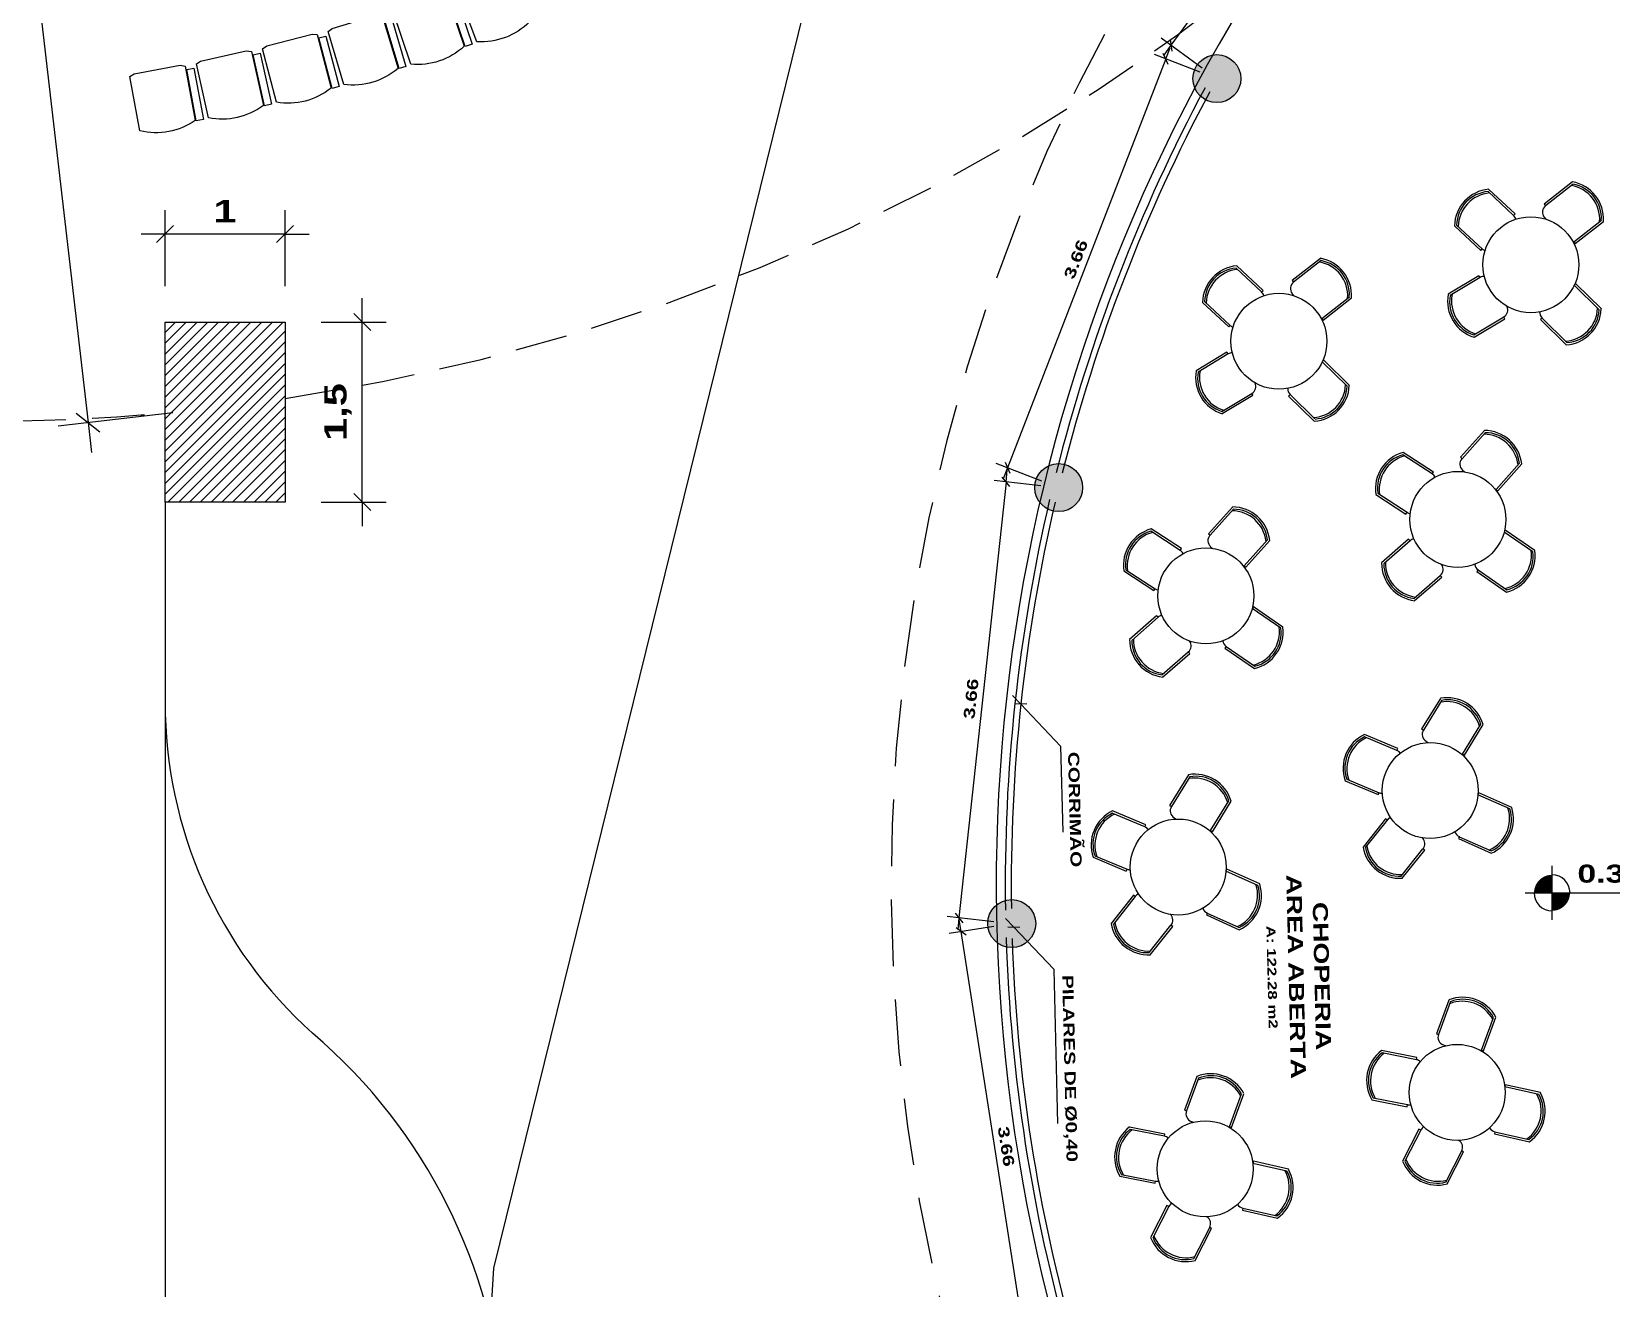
# Model space of a CAD drawing. Extents: x 346 to 515, y 162 to 297.
# Drawn here: x 457.56 to 470.73, y 218.44 to 228.92 of the extents above; entities that cross this region are included whole.
import ezdxf
from ezdxf.enums import TextEntityAlignment as Align
from ezdxf.xclip import XClip

# ---------------------------------------------------------------- set-up
doc = ezdxf.new("R2010")
doc.units = 0
doc.header["$LTSCALE"] = 35
doc.header["$XCLIPFRAME"] = 2
doc.linetypes.add('HIDDEN', pattern=[0.375, 0.25, -0.125])
doc.linetypes.add('HIDDEN2', pattern=[4.7625, 3.175, -1.5875])
doc.layers.get('0').update_dxf_attribs({"linetype": 'CONTINUOUS'})
doc.layers.get('DEFPOINTS').update_dxf_attribs({"color": 2, "linetype": 'CONTINUOUS'})
for name, color, linetype in [('ACHURIAS', 1, 'CONTINUOUS'), ('COBERTURA', 13, 'HIDDEN2'), ('COTA', 13, 'CONTINUOUS'), ('COTAS_100', 13, 'CONTINUOUS'), ('COTAS_125', 13, 'CONTINUOUS'), ('ESPECARQ', 2, 'CONTINUOUS'), ('HACHURA', 13, 'CONTINUOUS'), ('L_DECA', 7, 'CONTINUOUS'), ('LINVISTA', 13, 'CONTINUOUS'), ('LPISO', 234, 'CONTINUOUS'), ('MOBIL', 7, 'CONTINUOUS'), ('MOBIL_I', 10, 'CONTINUOUS'), ('PAREDEVISTA', 1, 'CONTINUOUS'), ('PILARES', 1, 'CONTINUOUS'), ('UNIDADE', 4, 'CONTINUOUS'), ('VIDRO', 5, 'CONTINUOUS')]:
    doc.layers.add(name, color=color, linetype=linetype)
doc.styles.add('REGUA100', font='cityb___.ttf', dxfattribs={"width": 1.4})
doc.styles.add('REGUA60', font='cityb___.ttf', dxfattribs={"width": 1.4})
doc.dimstyles.get("Standard").update_dxf_attribs({"dimtxt": 0.18, "dimasz": 0.18, "dimexe": 0.18, "dimexo": 0.0625, "dimgap": 0.09, "dimtad": 0, "dimtih": 1, "dimtoh": 1, "dimdec": 4, "dimzin": 0, "dimdsep": 46, "dimtxsty": 'Standard', "dimcen": 0.09, "dimadec": 0, "dimazin": 0, "dimtfac": 1, "dimtdec": 4, "dimtofl": 0, "dimtmove": 0, "dimatfit": 3, "dimfxl": 1, "dimtolj": 1, "dimtzin": 0, "dimarcsym": 0})

# ---------------------------------------------------------------- blocks, each defined once
blk = doc.blocks.new('COTATR')
at = {"color": 6}
blk.add_line((-71, -71), (71, 71), dxfattribs=at)
at = {"color": 0, "linetype": 'ByBlock'}
blk.add_line((0, 0), (200, 0), dxfattribs=at)
blk = doc.blocks.new('*D35')
at = {"color": 0, "linetype": 'ByBlock'}
blk.add_line((433.237, 223.781), (431.572, 225.294), dxfattribs=at)
at = {"layer": 'DEFPOINTS', "color": 0, "linetype": 'ByBlock'}
for p in [(431.572, 225.294), (474.876, 185.935)]:
    blk.add_point(p, dxfattribs=at)
at = {"color": 0, "linetype": 'ByBlock', "xscale": 0.001, "yscale": 0.001, "zscale": 0.001, "rotation": 137.7321252080714}
blk.add_blockref('COTATR', (431.572, 225.294), dxfattribs=at)
at = {"color": 2, "linetype": 'ByBlock', "insert": (432.922, 224.328), "char_height": 0.185, "attachment_point": 5, "rotation": 317.7321, "style": 'REGUA60'}
blk.add_mtext('\\A1;R58.52', dxfattribs=at)
blk = doc.blocks.new('*D88')
at = {"color": 0, "linetype": 'ByBlock'}
for p, q in [((456.027, 242.63), (455.071, 242.519)), ((455.32, 242.546), (457.277, 225.662)), ((457.985, 225.743), (457.029, 225.632))]:
    blk.add_line(p, q, dxfattribs=at)
at = {"layer": 'DEFPOINTS', "color": 0, "linetype": 'ByBlock'}
for p in [(456.4, 242.673), (458.357, 225.786), (457.277, 225.661)]:
    blk.add_point(p, dxfattribs=at)
at = {"color": 0, "linetype": 'ByBlock', "xscale": 0.00125, "yscale": 0.00125, "zscale": 0.00125}
for p, rotation in [((455.319, 242.548), 96.61215025799608), ((457.277, 225.661), 276.6121502579961)]:
    blk.add_blockref('COTATR', p, dxfattribs=dict(at, rotation=rotation))
at = {"color": 2, "linetype": 'ByBlock', "insert": (456.631, 233.309), "char_height": 0.2313, "attachment_point": 5, "rotation": 276.6122, "style": 'REGUA60'}
blk.add_mtext('\\A1;17', dxfattribs=at)
blk = doc.blocks.new('*D108')
at = {"color": 0, "linetype": 'ByBlock'}
for p, q in [((457.919, 224.281), (457.919, 224.915)), ((458.919, 224.281), (458.919, 224.915)), ((458.918, 224.715), (457.92, 224.715))]:
    blk.add_line(p, q, dxfattribs=at)
at = {"layer": 'DEFPOINTS', "color": 0, "linetype": 'ByBlock'}
for p in [(457.919, 224.715), (457.919, 223.981), (458.919, 223.981)]:
    blk.add_point(p, dxfattribs=at)
at = {"color": 0, "linetype": 'ByBlock', "xscale": 0.001, "yscale": 0.001, "zscale": 0.001, "rotation": 180}
blk.add_blockref('COTATR', (457.919, 224.715), dxfattribs=at)
at = {"color": 0, "linetype": 'ByBlock', "xscale": 0.001, "yscale": 0.001, "zscale": 0.001}
blk.add_blockref('COTATR', (458.919, 224.715), dxfattribs=at)
at = {"color": 2, "linetype": 'ByBlock', "insert": (458.419, 224.906), "char_height": 0.185, "attachment_point": 5, "style": 'REGUA60'}
blk.add_mtext('\\A1;1', dxfattribs=at)
blk = doc.blocks.new('*D107')
at = {"color": 0, "linetype": 'ByBlock'}
for p, q in [((459.219, 223.981), (459.763, 223.981)), ((459.563, 222.482), (459.563, 223.98)), ((459.219, 222.481), (459.763, 222.481))]:
    blk.add_line(p, q, dxfattribs=at)
at = {"layer": 'DEFPOINTS', "color": 0, "linetype": 'ByBlock'}
for p in [(458.919, 223.981), (459.563, 223.981), (458.919, 222.481)]:
    blk.add_point(p, dxfattribs=at)
at = {"color": 0, "linetype": 'ByBlock', "xscale": 0.001, "yscale": 0.001, "zscale": 0.001}
for p, rotation in [((459.563, 223.981), 90), ((459.563, 222.481), 270)]:
    blk.add_blockref('COTATR', p, dxfattribs=dict(at, rotation=rotation))
at = {"color": 2, "linetype": 'ByBlock', "insert": (459.36, 223.231), "char_height": 0.185, "attachment_point": 5, "rotation": 90, "style": 'REGUA60'}
blk.add_mtext('\\A1;1,5', dxfattribs=at)
blk = doc.blocks.new('MEAB___2')
at = {"color": 0}
blk.add_lwpolyline([(23.5, 45.9, 0.212503), (-23.5, 45.9), (-23.5, -0.2), (-19.5, -1.7), (19.5, -1.7), (23.5, -0.2)], format="xyb", close=True, dxfattribs=at)
blk = doc.blocks.new('MEBRACO2')
at = {"color": 0}
blk.add_lwpolyline([(3, 15.5), (-3, 15.5), (-3, -28), (3, -28)], close=True, dxfattribs=at)
blk = doc.blocks.new('A$C085752EA')
at = {"color": 0, "xscale": 0.01, "yscale": 0.01, "zscale": 0.01, "rotation": 157.2077951428656}
for name, p in [('MEBRACO2', (0.088, 0.335)), ('MEAB___2', (0.459, 0.514))]:
    blk.add_blockref(name, p, dxfattribs=at)
blk = doc.blocks.new('A$C20F6589B')
at = {"layer": 'MOBIL_I'}
for p, q in [((0.5, 1.049), (0.318, 1.277)), ((0.514, 1.06), (0.327, 1.294)), ((1.057, 1.282), (0.849, 1.067)), ((1.064, 1.263), (0.862, 1.054)), ((0.5, 1.049), (0.514, 1.06)), ((0.849, 1.067), (0.862, 1.054)), ((0, 1.034), (0.186, 0.8)), ((0.019, 1.039), (0.2, 0.811)), ((1.137, 0.788), (1.339, 0.997)), ((1.149, 0.776), (1.358, 0.991)), ((0.186, 0.8), (0.2, 0.811)), ((0.296, 0.8), (0.312, 0.813)), ((1.137, 0.788), (1.149, 0.776)), ((0.27, 0.557), (0.067, 0.337)), ((0.283, 0.544), (0.086, 0.331)), ((0.283, 0.544), (0.27, 0.557)), ((1.144, 0.479), (1.129, 0.469)), ((1.281, 0.221), (1.129, 0.469)), ((1.3, 0.223), (1.144, 0.479)), ((0.367, 0.071), (0.564, 0.285)), ((0.374, 0.053), (0.577, 0.273)), ((0.577, 0.273), (0.564, 0.285)), ((0.802, 0.269), (0.787, 0.26)), ((0.802, 0.269), (0.955, 0.021)), ((0.787, 0.26), (0.944, 0.005))]:
    blk.add_line(p, q, dxfattribs=at)
blk.add_circle((0.693, 0.692), 0.4, dxfattribs=at)
for centre, radius, start, end in [((0.309, 0.981), 0.314, 86.7011, 170.2761), ((0.302, 0.99), 0.287, 86.6895, 170.2877), ((0.313, 0.976), 0.287, 86.6895, 170.2877), ((1.041, 0.964), 0.287, 4.1207, 87.719), ((1.045, 0.968), 0.314, 4.1324, 87.7073), ((1.053, 0.977), 0.287, 4.1207, 87.719), ((0.911, 1.007), 0.068, 135.9199, 136.0844), ((0.446, 1.006), 0.068, 33.1213, 38.4886), ((0.253, 0.853), 0.068, 218.4886, 308.4886), ((1.088, 0.836), 0.068, 268.2889, 315.9199), ((0.333, 0.498), 0.068, 106.318, 137.2423), ((1.071, 0.434), 0.068, 31.5012, 115.2921), ((0.379, 0.367), 0.314, 185.4549, 269.0298), ((0.371, 0.358), 0.287, 185.4432, 269.0415), ((0.383, 0.371), 0.287, 185.4432, 269.0415), ((0.514, 0.331), 0.068, 317.2423, 340.6087), ((0.86, 0.305), 0.068, 180.6976, 211.5012), ((1, 0.314), 0.314, 259.7137, 343.2886), ((0.997, 0.319), 0.287, 259.702, 343.3003), ((1.006, 0.304), 0.287, 259.702, 343.3003)]:
    blk.add_arc(centre, radius, start, end, dxfattribs=at)
blk = doc.blocks.new('*D133')
at = {"color": 0, "linetype": 'ByBlock'}
for p, q in [((469.44, 231.312), (469.132, 230.991)), ((473.01, 227.409), (469.202, 231.063)), ((473.249, 227.658), (472.941, 227.337))]:
    blk.add_line(p, q, dxfattribs=at)
at = {"layer": 'DEFPOINTS', "color": 0, "linetype": 'ByBlock'}
for p in [(469.543, 231.42), (469.201, 231.064), (473.353, 227.766)]:
    blk.add_point(p, dxfattribs=at)
at = {"color": 0, "linetype": 'ByBlock', "xscale": 0.0005, "yscale": 0.0005, "zscale": 0.0005}
for p, rotation in [((469.201, 231.064), 136.1870887095033), ((473.01, 227.409), 316.1870887095034)]:
    blk.add_blockref('COTATR', p, dxfattribs=dict(at, rotation=rotation))
at = {"color": 2, "linetype": 'ByBlock', "insert": (471.173, 229.306), "char_height": 0.0925, "attachment_point": 5, "rotation": 316.1871, "style": 'REGUA60'}
blk.add_mtext('\\A1;5.28', dxfattribs=at)
blk = doc.blocks.new('*D134')
at = {"color": 0, "linetype": 'ByBlock'}
for p, q in [((469.16, 231.698), (467.06, 228.806)), ((469.422, 231.508), (469.08, 231.757)), ((467.321, 228.615), (466.979, 228.864))]:
    blk.add_line(p, q, dxfattribs=at)
at = {"layer": 'DEFPOINTS', "color": 0, "linetype": 'ByBlock'}
for p in [(469.543, 231.42), (467.06, 228.805), (467.443, 228.527)]:
    blk.add_point(p, dxfattribs=at)
at = {"color": 0, "linetype": 'ByBlock', "xscale": 0.0005, "yscale": 0.0005, "zscale": 0.0005}
for p, rotation in [((469.161, 231.698), 54.01371691786153), ((467.06, 228.805), 234.0137169178615)]:
    blk.add_blockref('COTATR', p, dxfattribs=dict(at, rotation=rotation))
at = {"color": 2, "linetype": 'ByBlock', "insert": (468.032, 230.309), "char_height": 0.0925, "attachment_point": 5, "rotation": 54.0137, "style": 'REGUA60'}
blk.add_mtext('\\A1;3.58', dxfattribs=at)
blk = doc.blocks.new('*D135')
at = {"color": 0, "linetype": 'ByBlock'}
for p, q in [((467.016, 228.692), (465.698, 225.284)), ((467.303, 228.581), (466.923, 228.728)), ((465.984, 225.173), (465.604, 225.32))]:
    blk.add_line(p, q, dxfattribs=at)
at = {"layer": 'DEFPOINTS', "color": 0, "linetype": 'ByBlock'}
for p in [(467.443, 228.527), (465.697, 225.284), (466.124, 225.119)]:
    blk.add_point(p, dxfattribs=at)
at = {"color": 0, "linetype": 'ByBlock', "xscale": 0.0005, "yscale": 0.0005, "zscale": 0.0005}
for p, rotation in [((467.016, 228.692), 68.849902997212), ((465.697, 225.284), 248.849902997212)]:
    blk.add_blockref('COTATR', p, dxfattribs=dict(at, rotation=rotation))
at = {"color": 2, "linetype": 'ByBlock', "insert": (466.268, 227.022), "char_height": 0.0925, "attachment_point": 5, "rotation": 68.8499, "style": 'REGUA60'}
blk.add_mtext('\\A1;3.66', dxfattribs=at)
blk = doc.blocks.new('*D136')
at = {"color": 0, "linetype": 'ByBlock'}
for p, q in [((465.685, 225.165), (465.293, 221.533)), ((465.975, 225.135), (465.585, 225.177)), ((465.583, 221.501), (465.194, 221.543))]:
    blk.add_line(p, q, dxfattribs=at)
at = {"layer": 'DEFPOINTS', "color": 0, "linetype": 'ByBlock'}
for p in [(466.124, 225.119), (465.293, 221.532), (465.732, 221.485)]:
    blk.add_point(p, dxfattribs=at)
at = {"color": 0, "linetype": 'ByBlock', "xscale": 0.0005, "yscale": 0.0005, "zscale": 0.0005}
for p, rotation in [((465.685, 225.166), 83.84990299721372), ((465.293, 221.532), 263.8499029972137)]:
    blk.add_blockref('COTATR', p, dxfattribs=dict(at, rotation=rotation))
at = {"color": 2, "linetype": 'ByBlock', "insert": (465.394, 223.359), "char_height": 0.0925, "attachment_point": 5, "rotation": 83.8499, "style": 'REGUA60'}
blk.add_mtext('\\A1;3.66', dxfattribs=at)
blk = doc.blocks.new('*D137')
at = {"color": 0, "linetype": 'ByBlock'}
for p, q in [((465.584, 221.462), (465.212, 221.404)), ((465.873, 217.809), (465.311, 221.419)), ((466.146, 217.851), (465.774, 217.793))]:
    blk.add_line(p, q, dxfattribs=at)
at = {"layer": 'DEFPOINTS', "color": 0, "linetype": 'ByBlock'}
for p in [(465.311, 221.419), (465.732, 221.485), (466.295, 217.874)]:
    blk.add_point(p, dxfattribs=at)
at = {"color": 0, "linetype": 'ByBlock', "xscale": 0.0005, "yscale": 0.0005, "zscale": 0.0005}
for p, rotation in [((465.311, 221.419), 98.8499029972132), ((465.873, 217.808), 278.8499029972132)]:
    blk.add_blockref('COTATR', p, dxfattribs=dict(at, rotation=rotation))
at = {"color": 2, "linetype": 'ByBlock', "insert": (465.686, 219.628), "char_height": 0.0925, "attachment_point": 5, "rotation": 278.8499, "style": 'REGUA60'}
blk.add_mtext('\\A1;3.66', dxfattribs=at)
blk = doc.blocks.new('INDUNI1')
at = {"color": 0, "style": 'REGUA100', "width": 1.4, "flags": 8}
for tag, p in [('NOME1', (0, 0)), ('NOME2', (0, -4.29))]:
    blk.add_attdef(tag, text='', height=2.5, dxfattribs=at).set_placement(p, align=Align.CENTER)
at = {"layer": 'ESPECARQ', "style": 'REGUA60', "width": 1.4}
blk.add_attdef('AREA', text='', height=1.5, dxfattribs=at).set_placement((0, -7.81), align=Align.CENTER)
at = {"layer": 'ESPECARQ', "style": 'REGUA60', "width": 1.4, "flags": 8}
for tag, p in [('PISO', (0, -10.31)), ('REVPAR', (0, -12.81)), ('PEDIR', (0, -15.31))]:
    blk.add_attdef(tag, text='', height=1.5, dxfattribs=at).set_placement(p, align=Align.CENTER)
blk = doc.blocks.new('A$C40B7076D')
at = {"layer": 'HACHURA'}
h = blk.add_hatch(color=256, dxfattribs=at)
edge = h.paths.add_edge_path()
edge.add_arc((8.949, 1.853), 0.2, 0, 360)
edge = h.paths.add_edge_path()
edge.add_arc((1.719, 1.797), 0.2, 0, 360)
edge = h.paths.add_edge_path()
edge.add_arc((2.229, -7.222), 0.2, 0, 360)
edge = h.paths.add_edge_path()
edge.add_arc((1.734, -3.532), 0.2, 0, 360)
edge = h.paths.add_edge_path()
edge.add_arc((3.616, -10.542), 0.2, 0, 360)
edge = h.paths.add_edge_path()
edge.add_arc((5.892, -13.488), 0.2, 0, 360)
edge = h.paths.add_edge_path()
edge.add_arc((9.013, -10.367), 0.2, 0, 360)
edge = h.paths.add_edge_path()
edge.add_arc((15.734, -17.532), 0.2, 0, 360)
edge = h.paths.add_edge_path()
edge.add_arc((22.734, -15.657), 0.2, 0, 360)
edge = h.paths.add_edge_path()
edge.add_arc((19.358, -17.055), 0.2, 0, 360)
edge = h.paths.add_edge_path()
edge.add_arc((12.111, -17.055), 0.2, 0, 360)
edge = h.paths.add_edge_path()
edge.add_arc((8.734, -15.657), 0.2, 0, 360)
edge = h.paths.add_edge_path()
edge.add_arc((25.634, -13.432), 0.2, 0, 360)
edge = h.paths.add_edge_path()
edge.add_arc((27.859, -10.532), 0.2, 0, 360)
edge = h.paths.add_edge_path()
edge.add_arc((25.645, -20.998), 0.2, 0, 360)
edge = h.paths.add_edge_path()
edge.add_arc((30.085, -17.67), 0.2, 0, 360)
blk = doc.blocks.new('NIVELPB')
at = {"linetype": 'ByBlock'}
for p, q in [((0, -2.25), (0, 2.25)), ((-2.25, 0), (7.75, 0))]:
    blk.add_line(p, q, dxfattribs=at)
at = {"linetype": 'ByBlock', "const_width": 1.5}
for points in [[(-0.75, 0, -0.414214), (0, 0.75, -0.618034)], [(0, -0.75, 0.414214), (0.75, 0, 0.618034)]]:
    blk.add_lwpolyline(points, format="xyb", dxfattribs=at)
at = {"linetype": 'ByBlock'}
for start, end in [(0, 90), (180, 270)]:
    blk.add_arc((0, 0), 1.5, start, end, dxfattribs=at)
at = {"color": 0, "linetype": 'ByBlock', "style": 'REGUA60', "width": 1.4}
blk.add_attdef('COTAPISO', (2.12, 0.85), '', height=1.5, dxfattribs=at)

msp = doc.modelspace()

# ---------------------------------------------------------------- hatches: boundary and pattern name
at = {"layer": 'ACHURIAS'}
h = msp.add_hatch(dxfattribs=at)
h.set_pattern_fill('ANSI31', color=256, scale=0.02, style=0)
h.set_pattern_definition([(45, (0.756064, 2.51735), (-0.044901281, 0.044901281), [])])
h.paths.add_polyline_path([(454.44563, 224.99805), (455.44563, 224.99805), (455.44563, 226.49805), (454.44563, 226.49805)])
h.paths.add_polyline_path([(459.6755, 224.99805), (458.6755, 224.99805), (458.6755, 226.49805), (459.6755, 226.49805)])

# ---------------------------------------------------------------- linework, layer by layer
at = {"layer": 'COBERTURA', "ltscale": 0.005}
msp.add_arc((479.72847, 221.81478), 15, 91.349903, 245.172457, dxfattribs=at)
at = {"layer": 'HACHURA'}
for centre in [(467.44257, 228.52721), (466.1239, 225.11867), (465.73236, 221.48497)]:
    msp.add_circle(centre, 0.2, dxfattribs=at)
at = {"layer": 'L_DECA'}
msp.add_line((458.6755, 224.99805), (458.6755, 223.31322), dxfattribs=at)
for centre, radius, start, end in [((462.36808, 223.322), 3.69259, 179.863758, 228.125221), ((456.92761, 217.08372), 4.5854, 319.538292, 49.538292)]:
    msp.add_arc(centre, radius, start, end, dxfattribs=at)
at = {"layer": 'LINVISTA', "color": 1}
msp.add_line((458.6755, 224.99805), (458.6755, 203.27093), dxfattribs=at)
at = {"layer": 'LINVISTA', "linetype": 'HIDDEN', "ltscale": 0.05}
for start, end in [(278.523321, 91.474248), (264.226062, 275.128425)]:
    msp.add_arc((457.1559, 242.67297), 17, start, end, dxfattribs=at)
at = {"layer": 'LPISO'}
msp.add_arc((479.72847, 221.81478), 14.125, 137.181701, 241.349903, dxfattribs=at)
at = {"layer": 'PILARES'}
msp.add_lwpolyline([(459.6755, 224.99805), (458.6755, 224.99805), (458.6755, 226.49805), (459.6755, 226.49805)], close=True, dxfattribs=at)
at = {"layer": 'VIDRO'}
for radius, start, end in [(14.05, 151.81793, 165.881876), (14, 151.861474, 165.838332), (14.05, 166.81793, 180.881876), (14, 166.861474, 180.838332), (14.05, 181.81793, 195.881876), (14, 181.861474, 195.838332)]:
    msp.add_arc((479.72847, 221.81478), radius, start, end, dxfattribs=at)

# ---------------------------------------------------------------- block references
at = {"layer": 'COTAS_125', "color": 2, "xscale": 0.1, "yscale": 0.1, "zscale": 0.1}
msp.add_blockref('NIVELPB', (470.23641, 221.74168), dxfattribs=at).add_auto_attribs({'COTAPISO': '0.35'})
at = {"layer": 'HACHURA'}
ref = msp.add_blockref('A$C40B7076D', (482.88898, 237.62812), dxfattribs=dict(at, rotation=271.349902997214))
XClip(ref).set_block_clipping_path([(13.0209199751, 3.5274677975), (-1.8258018467, 3.6342371682), (1.2361120972, -17.2213730109), (18.5038819152, -21.91922374), (32.4605125193, -23.0936864223), (33.10137808, -6.6867986165), (17.5069798674, -5.619105305), (9.140122227, -11.562598209), (7.6091652551, -10.2813662879), (7.6447688651, -9.6763399417)])
at = {"layer": 'MOBIL', "xscale": -1}
for p, rotation in [((461.77165, 228.81563), 357.8208073149731), ((461.21993, 228.61073), 355.8208073149731), ((460.66139, 228.4252), 353.8208073149731), ((460.09672, 228.25928), 351.8208073149732), ((459.52659, 228.11317), 349.8208073149731), ((458.95172, 227.98704), 347.8208073149731)]:
    msp.add_blockref('A$C085752EA', p, dxfattribs=dict(at, rotation=rotation))
at = {"layer": 'PAREDEVISTA'}
for p, rotation in [((469.37291, 227.67397), 269.600000000008), ((467.27244, 227.0366), 269.600000000008), ((468.65301, 225.42114), 279.6457992142345), ((466.55254, 224.78377), 279.6457992142345), ((468.33413, 223.00894), 289.9817452159776), ((466.23365, 222.37157), 289.9817452159776), ((468.49386, 220.30841), 301.4770832399528), ((466.39338, 219.67104), 301.4770832399528)]:
    msp.add_blockref('A$C20F6589B', p, dxfattribs=dict(at, rotation=rotation))
at = {"layer": 'UNIDADE', "xscale": 0.05, "yscale": 0.05, "zscale": 0.05, "rotation": 271.349902997214}
msp.add_blockref('INDUNI1', (468.25568, 221.04657), dxfattribs=at).add_auto_attribs({'NOME1': 'CHOPERIA', 'NOME2': 'AREA ABERTA', 'AREA': 'A: 122.28 m2'})

# ---------------------------------------------------------------- texts
at = {"layer": 'COTA', "color": 2, "char_height": 0.0925, "attachment_point": 4, "rotation": 271.349903, "style": 'REGUA60'}
for s, insert in [('\\A1;CORRIMÃO', (466.24709, 222.91672)), ('\\A1; ', (466.29334, 222.91731)), ('PILARES DE %%C0,40', (466.18902, 221.05708))]:
    msp.add_mtext(s, dxfattribs=dict(at, insert=insert))

# ---------------------------------------------------------------- dimensions: what is measured, and where the dimension line sits
at = {"layer": 'COTA'}
for p1, p2, distance, picture, middle in [((469.54342, 231.42023), (467.44257, 228.52721), -0.47323, '*D134', (468.03194, 230.30853)), ((473.35251, 227.7658), (469.54342, 231.42023), 0.49434, '*D133', (471.17259, 229.30599)), ((467.44257, 228.52721), (466.1239, 225.11867), -0.45732, '*D135', (466.26789, 227.02231)), ((466.1239, 225.11867), (465.73236, 221.48497), -0.44161, '*D136', (465.39436, 223.35933)), ((466.29462, 217.87374), (465.73236, 221.48497), 0.42643, '*D137', (465.68625, 219.6284))]:
    dim = msp.add_aligned_dim(p1=p1, p2=p2, distance=distance, dimstyle='Standard', override={"dimscale": 0.05, "dimtxt": 1.85, "dimasz": 0.01, "dimexe": 2, "dimexo": 3, "dimgap": 0.98, "dimtad": 1, "dimtih": 0, "dimtoh": 0, "dimdec": 2, "dimrnd": 0.005, "dimlunit": 6, "dimtxsty": 'REGUA60', "dimblk": 'COTATR', "dimcen": 4, "dimdle": 4, "dimclrt": 2, "dimaunit": 1}, dxfattribs=at)
    dim.commit()
    dim.dimension.update_dxf_attribs({"geometry": picture, "text_midpoint": middle})
at = {"layer": 'COTAS_100'}
dim = msp.add_linear_dim(base=(458.6755, 227.23233), p1=(459.6755, 226.49805), p2=(458.6755, 226.49805), dimstyle='Standard', override={"dimscale": 0.1, "dimtxt": 1.85, "dimasz": 0.01, "dimexe": 2, "dimexo": 3, "dimgap": 0.98, "dimtad": 1, "dimtih": 0, "dimtoh": 0, "dimdec": 2, "dimrnd": 0.01, "dimzin": 8, "dimlunit": 6, "dimtxsty": 'REGUA60', "dimblk": 'COTATR', "dimcen": 4, "dimdle": 4, "dimclrt": 2, "dimaunit": 1}, dxfattribs=at)
dim.commit()
dim.dimension.update_dxf_attribs({"geometry": '*D108', "text_midpoint": (459.1755, 224.90594), "insert": (0.75606, 2.51735)})
dim = msp.add_linear_dim(base=(460.31914, 226.49805), p1=(459.6755, 224.99805), p2=(459.6755, 226.49805), angle=270, dimstyle='Standard', override={"dimscale": 0.1, "dimtxt": 1.85, "dimasz": 0.01, "dimexe": 2, "dimexo": 3, "dimgap": 0.98, "dimtad": 1, "dimtih": 0, "dimtoh": 0, "dimdec": 2, "dimrnd": 0.01, "dimzin": 8, "dimlunit": 6, "dimtxsty": 'REGUA60', "dimblk": 'COTATR', "dimcen": 4, "dimdle": 4, "dimclrt": 2, "dimaunit": 1}, dxfattribs=at)
dim.commit()
dim.dimension.update_dxf_attribs({"geometry": '*D107', "text_midpoint": (460.11643, 223.2307), "insert": (0.75606, 2.51735)})
dim = msp.add_radius_dim(center=(475.63193, 185.93498), mpoint=(432.3282, 225.29399), dimstyle='Standard', override={"dimscale": 0.1, "dimtxt": 1.85, "dimasz": 0.01, "dimexe": 2, "dimexo": 3, "dimgap": 0.98, "dimtad": 1, "dimtih": 0, "dimtoh": 0, "dimdec": 2, "dimrnd": 0.01, "dimzin": 8, "dimlunit": 6, "dimtxsty": 'REGUA60', "dimblk": 'COTATR', "dimcen": 4, "dimdle": 4, "dimclrt": 2, "dimaunit": 1}, dxfattribs=at)
dim.commit()
dim.dimension.update_dxf_attribs({"geometry": '*D35', "text_midpoint": (433.54797, 224.18533), "dimtype": 164, "insert": (0.75606, 0)})
at = {"layer": 'COTAS_125'}
dim = msp.add_linear_dim(base=(458.03303, 225.66081), p1=(457.1559, 242.67297), p2=(459.11341, 225.78605), angle=276.61215, dimstyle='Standard', override={"dimscale": 0.125, "dimtxt": 1.85, "dimasz": 0.01, "dimexe": 2, "dimexo": 3, "dimgap": 0.98, "dimtad": 1, "dimtih": 0, "dimtoh": 0, "dimdec": 2, "dimrnd": 0.01, "dimzin": 8, "dimlunit": 6, "dimtxsty": 'REGUA60', "dimblk": 'COTATR', "dimcen": 4, "dimdle": 4, "dimclrt": 2, "dimaunit": 1}, dxfattribs=at)
dim.commit()
dim.dimension.update_dxf_attribs({"geometry": '*D88', "text_midpoint": (457.14965, 233.2815), "dimtype": 161, "insert": (0.75606, 0)})

# ---------------------------------------------------------------- leaders
at = {"layer": 'COTA', "annotation_type": 0, "has_hookline": 1, "hookline_direction": 0, "horizontal_direction": (0.023558, -0.999722, 0)}
for points, text_width in [([(465.80904, 223.31465), (466.14045, 222.96372), (466.14046, 222.96322)], 0.6683), ([(465.75098, 221.45501), (466.0844, 221.10413), (466.08441, 221.10363)], 1.23581)]:
    msp.add_leader(points, dimstyle='Standard', override={"dimscale": 0.05, "dimtxt": 1.85, "dimasz": 0.01, "dimexe": 2, "dimexo": 3, "dimgap": 0.98, "dimtad": 1, "dimtih": 0, "dimtoh": 0, "dimdec": 2, "dimrnd": 0.005, "dimtxsty": 'REGUA60', "dimcen": 4, "dimdle": 4, "dimclrt": 2, "dimaunit": 1, "dimldrblk": 'COTATR'}, dxfattribs=dict(at, text_width=text_width))

doc.saveas('drawing.dxf')
